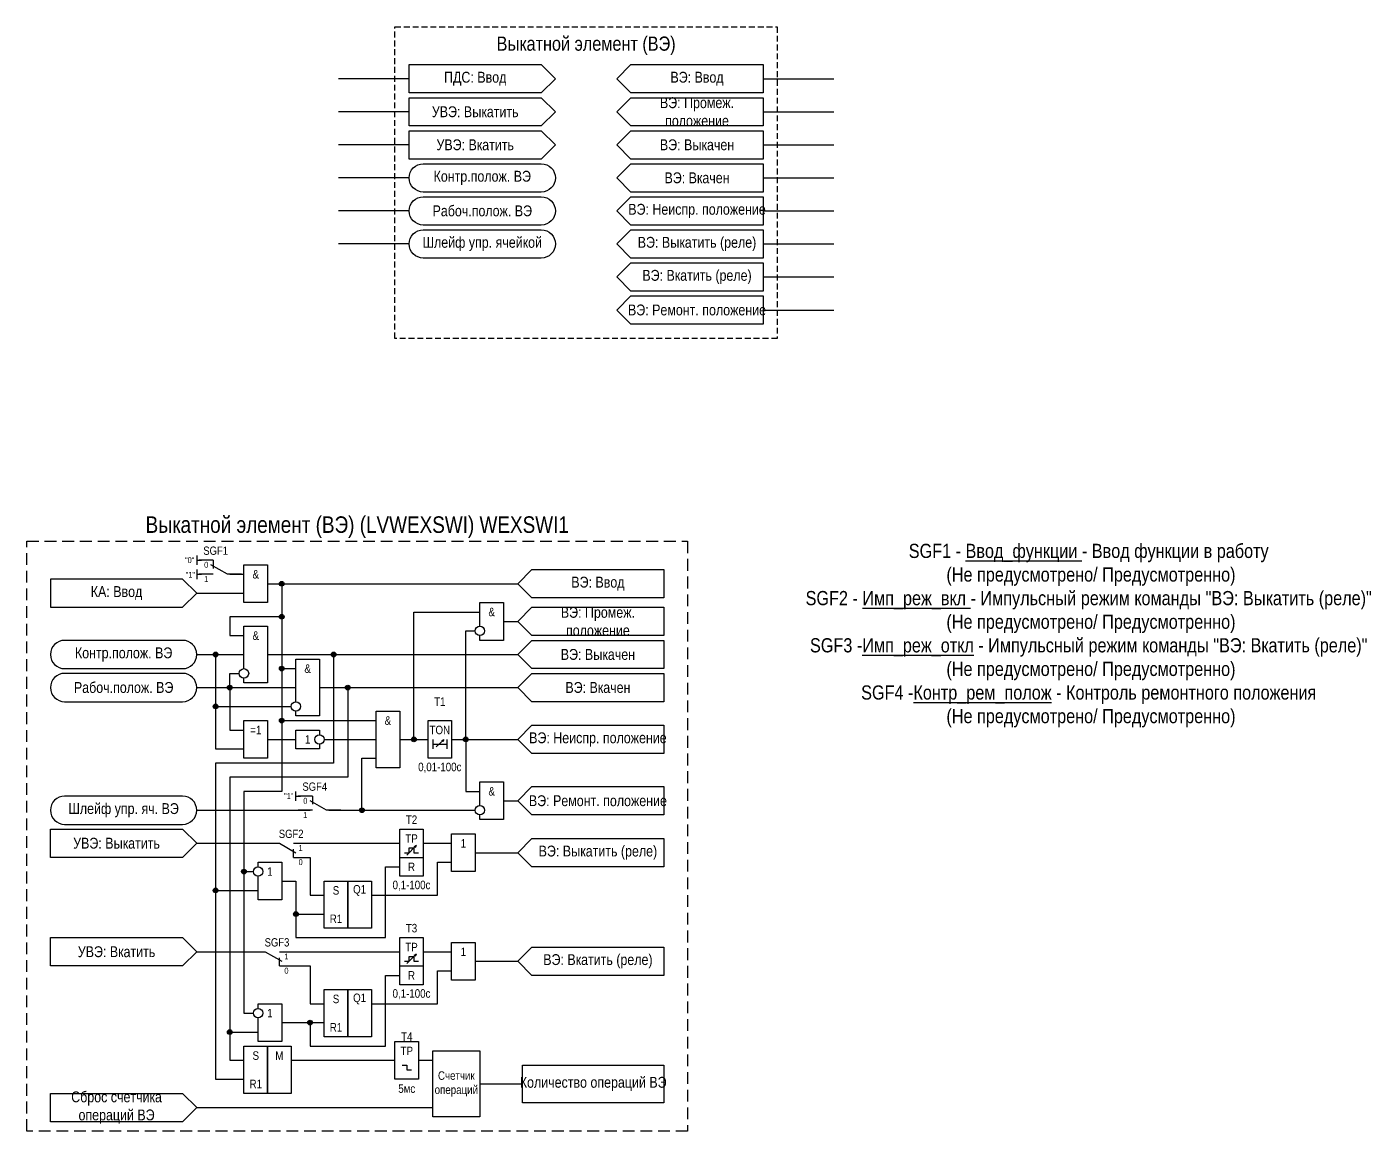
# Model space of a CAD drawing. Header units: millimetres. Extents: x -2266 to 475, y 0 to 470.
# Drawn here: x -1606 to -1321.2, y 18 to 252 of the extents above; entities that cross this region are included whole.
import ezdxf
from ezdxf.enums import TextEntityAlignment as Align

# ---------------------------------------------------------------- set-up
doc = ezdxf.new("R2010")
doc.units = ezdxf.units.MM
doc.linetypes.add('штриховая2', pattern=[0.375, 0.25, -0.125])
doc.layers.add('TEXT', color=7, linetype='Continuous', lineweight=25)
doc.layers.add('Основная', color=7, linetype='Continuous')
doc.styles.add('2.5_Gost_RD', font='ARIALN.TTF', dxfattribs={"height": 2.5})
doc.styles.add('3.5_Gost_RD', font='ARIALN.TTF', dxfattribs={"height": 3.5})
doc.styles.add('Вывод', font='ARIALN.TTF', dxfattribs={"height": 2.5})
doc.styles.add('Компонент', font='ARIALN.TTF', dxfattribs={"height": 3.5})

# ---------------------------------------------------------------- blocks, each defined once
blk = doc.blocks.new('Точка')
at = {"ltscale": 100}
h = blk.add_hatch(color=256, dxfattribs=at)
h.dxf.hatch_style = 1
edge = h.paths.add_edge_path()
edge.add_arc((0, 0), 0.5, 0, 360)
blk.add_circle((0, 0), 0.5, dxfattribs=at)
blk = doc.blocks.new('*U958')
at = {"layer": 'Основная', "ltscale": 0.35}
blk.add_line((6, 6), (6, 2.5), dxfattribs=at)
at = {"layer": 'Основная', "color": 0}
blk.add_line((0, 0), (7, 4), dxfattribs=at)
blk = doc.blocks.new('*U1053')
at = {"layer": 'Основная', "color": 0}
for p, q in [((-3, 6), (-9, 6)), ((-3, 0), (-9, 0)), ((9, 0), (3, 0))]:
    blk.add_line(p, q, dxfattribs=at)
at = {"layer": 'Основная', "ltscale": 0.25, "xscale": -1}
blk.add_blockref('*U958', (3, 0), dxfattribs=at)
at = {"layer": 'Основная'}
for tag, height, style, p in [('ОУ', 3.5, 'Компонент', (-2, 10)), ('В1', 2.5, 'Вывод', (-13, 6)), ('В2', 2.5, 'Вывод', (-6, 4)), ('В3', 2.5, 'Вывод', (-6, -2))]:
    blk.add_attdef(tag, text='', height=height, dxfattribs=dict(at, style=style)).set_placement(p, align=Align.MIDDLE_CENTER)
blk = doc.blocks.new('*U1049')
at = {"layer": 'Основная', "color": 0}
for p, q in [((3, 6), (9, 6)), ((-9, 0), (-3, 0)), ((3, 0), (9, 0))]:
    blk.add_line(p, q, dxfattribs=at)
at = {"layer": 'Основная', "ltscale": 0.25}
blk.add_blockref('*U958', (-3, 0), dxfattribs=at)
at = {"layer": 'Основная'}
for tag, height, style, p in [('В2', 2.5, 'Вывод', (6, 8)), ('В1', 2.5, 'Вывод', (14, 6)), ('В3', 2.5, 'Вывод', (6, 2)), ('ОУ', 3.5, 'Компонент', (2, -4))]:
    blk.add_attdef(tag, text='', height=height, dxfattribs=dict(at, style=style)).set_placement(p, align=Align.MIDDLE_CENTER)

msp = doc.modelspace()

# ---------------------------------------------------------------- linework, layer by layer
at = {"ltscale": 100}
for p, q in [((-1525, 241), (-1540, 241)), ((-1450, 241), (-1435, 241)), ((-1525, 234), (-1540, 234)), ((-1450, 234), (-1435, 234)), ((-1525, 227), (-1540, 227)), ((-1450, 227), (-1435, 227)), ((-1525, 220), (-1540, 220)), ((-1450, 220), (-1435, 220)), ((-1525, 213), (-1540, 213)), ((-1450, 213), (-1435, 213)), ((-1525, 206), (-1540, 206)), ((-1450, 206), (-1435, 206)), ((-1450, 199), (-1435, 199)), ((-1450, 192), (-1435, 192)), ((-1570, 140), (-1570, 138)), ((-1570, 139), (-1569, 139)), ((-1570, 137), (-1570, 135)), ((-1570, 136), (-1569, 136)), ((-1516, 101), (-1516, 101)), ((-1549, 88), (-1549, 90)), ((-1549, 89), (-1548, 89)), ((-1525.5, 76.5), (-1523.5, 78.5)), ((-1523.5, 78.5), (-1524.01, 78.25)), ((-1523.5, 78.5), (-1523.74, 78.02)), ((-1525.5, 53.5), (-1523.5, 55.5)), ((-1523.5, 55.5), (-1524.01, 55.25)), ((-1523.5, 55.5), (-1523.74, 55.02)), ((-1525.5, 31), (-1524.5, 31))]:
    msp.add_line(p, q, dxfattribs=at)
at = {"color": 7, "ltscale": 100}
for p, q in [((-1519.3, 99.46), (-1517.63, 100.95)), ((-1517.63, 100.95), (-1518.15, 100.73)), ((-1517.63, 100.95), (-1517.89, 100.48))]:
    msp.add_line(p, q, dxfattribs=at)
at = {"linetype": 'штриховая2', "ltscale": 5}
msp.add_lwpolyline([(-1528, 252), (-1447, 252), (-1447, 186), (-1528, 186)], close=True, dxfattribs=at)
at = {"ltscale": 100}
for points in [[(-1497, 238), (-1525, 238), (-1525, 244), (-1497, 244), (-1494, 241)], [(-1450, 238), (-1478, 238), (-1481, 241), (-1478, 244), (-1450, 244)], [(-1497, 231), (-1525, 231), (-1525, 237), (-1497, 237), (-1494, 234)], [(-1450, 231), (-1478, 231), (-1481, 234), (-1478, 237), (-1450, 237)], [(-1497, 224), (-1525, 224), (-1525, 230), (-1497, 230), (-1494, 227)], [(-1478, 230), (-1450, 230), (-1450, 224), (-1478, 224), (-1481, 227)], [(-1478, 223), (-1450, 223), (-1450, 217), (-1478, 217), (-1481, 220)], [(-1478, 216), (-1450, 216), (-1450, 210), (-1478, 210), (-1481, 213)], [(-1478, 209), (-1450, 209), (-1450, 203), (-1478, 203), (-1481, 206)], [(-1478, 202), (-1450, 202), (-1450, 196), (-1478, 196), (-1481, 199)], [(-1478, 195), (-1450, 195), (-1450, 189), (-1478, 189), (-1481, 192)], [(-1560, 138), (-1555, 138), (-1555, 130), (-1560, 130)], [(-1601, 135), (-1601, 129), (-1573, 129), (-1570, 132), (-1573, 135)], [(-1532, 107), (-1527, 107), (-1527, 95), (-1532, 95)], [(-1560, 105), (-1555, 105), (-1555, 97), (-1560, 97)], [(-1521, 105), (-1516, 105), (-1516, 97), (-1521, 97)], [(-1601, 82), (-1573, 82), (-1570, 79), (-1573, 76), (-1601, 76)], [(-1527, 82), (-1522, 82), (-1522, 72), (-1527, 72)], [(-1516, 81), (-1511, 81), (-1511, 73), (-1516, 73)], [(-1527, 76), (-1522, 76), (-1522, 72), (-1527, 72)], [(-1543, 71), (-1538, 71), (-1538, 61), (-1543, 61)], [(-1538, 71), (-1533, 71), (-1533, 61), (-1538, 61)], [(-1601, 59), (-1573, 59), (-1570, 56), (-1573, 53), (-1601, 53)], [(-1527, 59), (-1522, 59), (-1522, 49), (-1527, 49)], [(-1516, 58), (-1511, 58), (-1511, 50), (-1516, 50)], [(-1527, 53), (-1522, 53), (-1522, 49), (-1527, 49)], [(-1543, 48), (-1538, 48), (-1538, 38), (-1543, 38)], [(-1538, 48), (-1533, 48), (-1533, 38), (-1538, 38)], [(-1560, 36), (-1555, 36), (-1555, 26), (-1560, 26)], [(-1555, 36), (-1550, 36), (-1550, 26), (-1555, 26)], [(-1528, 37), (-1523, 37), (-1523, 29), (-1528, 29)], [(-1520, 35), (-1510, 35), (-1510, 21), (-1520, 21)], [(-1501, 32), (-1471, 32), (-1471, 24), (-1501, 24)], [(-1601, 26), (-1573, 26), (-1570, 23), (-1573, 20), (-1601, 20)]]:
    msp.add_lwpolyline(points, close=True, dxfattribs=at)
for points in [[(-1522, 217, -1), (-1522, 223), (-1497, 223, -1), (-1497, 217)], [(-1522, 210, -1), (-1522, 216), (-1497, 216, -1), (-1497, 210)], [(-1522, 203, -1), (-1522, 209), (-1497, 209, -1), (-1497, 203)], [(-1598, 116), (-1573, 116, 1), (-1573, 122), (-1598, 122, 1)], [(-1598, 109), (-1573, 109, 1), (-1573, 115), (-1598, 115, 1)], [(-1598, 83), (-1573, 83, 1), (-1573, 89), (-1598, 89, 1)]]:
    msp.add_lwpolyline(points, format="xyb", close=True, dxfattribs=at)
at = {"linetype": 'штриховая2', "ltscale": 10}
msp.add_lwpolyline([(-1466, 18), (-1606, 18), (-1606, 143), (-1466, 143)], close=True, dxfattribs=at)
at = {"ltscale": 100}
for points in [[(-1502, 134), (-1499, 137), (-1471, 137), (-1471, 131), (-1499, 131), (-1502, 134)], [(-1563, 136), (-1560, 136)], [(-1555, 134), (-1552, 134), (-1552, 127), (-1563, 127), (-1563, 123), (-1560, 123)], [(-1555, 134), (-1552, 134), (-1552, 127), (-1552, 127), (-1552, 90), (-1560, 90), (-1560, 43), (-1558, 43)], [(-1555, 134), (-1552, 134), (-1552, 127), (-1552, 127), (-1552, 90), (-1560, 90), (-1560, 73), (-1558, 73)], [(-1555, 134), (-1502, 134)], [(-1555, 134), (-1552, 134), (-1552, 116), (-1549, 116)], [(-1555, 134), (-1552, 134), (-1552, 105), (-1532, 105)], [(-1570, 132), (-1560, 132)], [(-1510, 125), (-1510, 130), (-1505, 130), (-1505, 122), (-1510, 122), (-1510, 123)], [(-1502, 126), (-1499, 129), (-1471, 129), (-1471, 123), (-1499, 123), (-1502, 126)], [(-1527, 101), (-1524, 101), (-1524, 128), (-1510, 128)], [(-1505, 126), (-1502, 126)], [(-1560, 116), (-1560, 125), (-1555, 125), (-1555, 113), (-1560, 113), (-1560, 114)], [(-1516, 101), (-1513, 101), (-1513, 124), (-1511, 124)], [(-1502, 119), (-1499, 122), (-1471, 122), (-1471, 116), (-1499, 116), (-1502, 119)], [(-1570, 119), (-1560, 119)], [(-1570, 119), (-1566, 119), (-1566, 108), (-1550, 108)], [(-1570, 119), (-1566, 119), (-1566, 99), (-1560, 99)], [(-1555, 119), (-1541, 119), (-1541, 96), (-1566, 96), (-1566, 29), (-1560, 29)], [(-1555, 119), (-1541, 119), (-1541, 96), (-1566, 96), (-1566, 69), (-1557, 69)], [(-1555, 119), (-1502, 119)], [(-1549, 109), (-1549, 118), (-1544, 118), (-1544, 106), (-1549, 106), (-1549, 107)], [(-1570, 112), (-1563, 112), (-1563, 115), (-1561, 115)], [(-1502, 112), (-1499, 115), (-1471, 115), (-1471, 109), (-1499, 109), (-1502, 112)], [(-1570, 112), (-1549, 112)], [(-1570, 112), (-1563, 112), (-1563, 103), (-1560, 103)], [(-1544, 112), (-1538, 112), (-1538, 93), (-1563, 93), (-1563, 33), (-1560, 33)], [(-1544, 112), (-1538, 112), (-1538, 93), (-1563, 93), (-1563, 39), (-1557, 39)], [(-1544, 112), (-1502, 112)], [(-1544, 100), (-1544, 99), (-1549, 99), (-1549, 103), (-1544, 103), (-1544, 102)], [(-1502, 101), (-1499, 104), (-1471, 104), (-1471, 98), (-1499, 98), (-1502, 101)], [(-1555, 101), (-1549, 101)], [(-1543, 101), (-1532, 101)], [(-1527, 101), (-1521, 101)], [(-1520, 101), (-1520, 99)], [(-1520, 100), (-1517, 100)], [(-1517, 101), (-1517, 99)], [(-1516, 101), (-1502, 101)], [(-1516, 101), (-1513, 101), (-1513, 90), (-1510, 90)], [(-1542, 86), (-1535, 86), (-1535, 97), (-1532, 97)], [(-1510, 87), (-1510, 92), (-1505, 92), (-1505, 84), (-1510, 84), (-1510, 85)], [(-1502, 88), (-1499, 91), (-1471, 91), (-1471, 85), (-1499, 85), (-1502, 88)], [(-1570, 86), (-1546, 86)], [(-1542, 86), (-1511, 86)], [(-1505, 88), (-1502, 88)], [(-1502, 77), (-1499, 80), (-1471, 80), (-1471, 74), (-1499, 74), (-1502, 77)], [(-1570, 79), (-1553, 79)], [(-1549, 79), (-1527, 79)], [(-1526, 77), (-1525, 77), (-1525, 78), (-1524, 78), (-1524, 77), (-1523, 77)], [(-1522, 79), (-1516, 79)], [(-1511, 77), (-1502, 77)], [(-1557, 74), (-1557, 75), (-1552, 75), (-1552, 67), (-1557, 67), (-1557, 72)], [(-1549, 76), (-1546, 76), (-1546, 68), (-1543, 68)], [(-1533, 68), (-1519, 68), (-1519, 75), (-1516, 75)], [(-1552, 71), (-1549, 71), (-1549, 59), (-1530, 59), (-1530, 74), (-1527, 74)], [(-1552, 71), (-1549, 71), (-1549, 64), (-1543, 64)], [(-1502, 54), (-1499, 57), (-1471, 57), (-1471, 51), (-1499, 51), (-1502, 54)], [(-1570, 56), (-1556, 56)], [(-1552, 56), (-1527, 56)], [(-1526, 54), (-1525, 54), (-1525, 55), (-1524, 55), (-1524, 54), (-1523, 54)], [(-1522, 56), (-1516, 56)], [(-1552, 53), (-1546, 53), (-1546, 45), (-1543, 45)], [(-1533, 45), (-1519, 45), (-1519, 52), (-1516, 52)], [(-1511, 54), (-1502, 54)], [(-1552, 41), (-1546, 41), (-1546, 36), (-1530, 36), (-1530, 51), (-1527, 51)], [(-1557, 44), (-1557, 45), (-1552, 45), (-1552, 37), (-1557, 37), (-1557, 42)], [(-1552, 41), (-1543, 41)], [(-1550, 33), (-1528, 33)], [(-1526.5, 32), (-1525.5, 32)], [(-1525.5, 32), (-1525.5, 31)], [(-1523, 33), (-1520, 33)], [(-1510, 28), (-1501, 28)], [(-1570, 23), (-1520, 23)]]:
    msp.add_lwpolyline(points, dxfattribs=at)
for centre in [(-1510, 124), (-1560, 115), (-1549, 108), (-1557, 73), (-1557, 43)]:
    msp.add_circle(centre, 1, dxfattribs=at)
for centre in [(-1544, 101), (-1510, 86)]:
    msp.add_circle(centre, 1)

# ---------------------------------------------------------------- block references
at = {"color": 2, "ltscale": 100}
for p in [(-1552, 134), (-1552, 127), (-1566, 119), (-1541, 119), (-1552, 116), (-1563, 112), (-1538, 112), (-1566, 108), (-1552, 105), (-1524, 101), (-1513, 101), (-1535, 86), (-1560, 73), (-1566, 69), (-1563, 39)]:
    msp.add_blockref('Точка', p, dxfattribs=at)
at = {"ltscale": 100}
for p in [(-1549, 64), (-1546, 41)]:
    msp.add_blockref('Точка', p, dxfattribs=at)
at = {"layer": 'Основная', "ltscale": 0.25, "xscale": 0.5, "yscale": 0.5, "zscale": 0.5}
for p, values in [((-1565, 136), {'ОУ': 'SGF1', 'В1': '"0"', 'В2': '0', 'В3': '1'}), ((-1544, 86), {'ОУ': 'SGF4', 'В1': '"1"', 'В2': '0', 'В3': '1'})]:
    msp.add_blockref('*U1053', p, dxfattribs=at).add_auto_attribs(values)
at = {"layer": 'Основная', "ltscale": 0.25}
ref = msp.add_blockref('*U1049', (-1551, 79), dxfattribs=dict(at, xscale=-0.5, yscale=0.5, zscale=0.5, rotation=180))
ref.add_attrib('ОУ', 'SGF2', dxfattribs={"height": 1.75, "style": 'Компонент'}).set_placement((-1550, 81), align=Align.MIDDLE_CENTER)
ref.add_attrib('В2', '0', dxfattribs={"height": 1.25, "style": 'Вывод'}).set_placement((-1548, 75), align=Align.MIDDLE_CENTER)
ref.add_attrib('В3', '1', dxfattribs={"height": 1.25, "style": 'Вывод'}).set_placement((-1548, 78), align=Align.MIDDLE_CENTER)
ref = msp.add_blockref('*U1049', (-1554, 56), dxfattribs=dict(at, xscale=-0.5, yscale=0.5, zscale=0.5, rotation=180))
ref.add_attrib('ОУ', 'SGF3', dxfattribs={"height": 1.75, "style": 'Компонент'}).set_placement((-1553, 58), align=Align.MIDDLE_CENTER)
ref.add_attrib('В2', '0', dxfattribs={"height": 1.25, "style": 'Вывод'}).set_placement((-1551, 52), align=Align.MIDDLE_CENTER)
ref.add_attrib('В3', '1', dxfattribs={"height": 1.25, "style": 'Вывод'}).set_placement((-1551, 55), align=Align.MIDDLE_CENTER)

# ---------------------------------------------------------------- texts
at = {"color": 30, "ltscale": 100, "true_color": 0xf7941d, "insert": (-1487.5, 248), "char_height": 3, "width": 81, "attachment_point": 5, "style": '3.5_Gost_RD'}
msp.add_mtext('Выкатной элемент (ВЭ)', dxfattribs=at)
at = {"color": 0, "ltscale": 100, "insert": (-1511, 241), "char_height": 2.3, "width": 28, "attachment_point": 5, "style": '2.5_Gost_RD'}
msp.add_mtext('{\\C256;ПДС: Ввод}', dxfattribs=at)
at = {"ltscale": 100, "attachment_point": 5, "style": '2.5_Gost_RD'}
for s, insert, char_height, width in [('ВЭ: Ввод', (-1464, 241), 2.3, 28), ('ВЭ: Промеж. положение', (-1464, 234), 2.3, 28), ('УВЭ: Выкатить', (-1511, 234), 2.3, 28), ('УВЭ: Вкатить', (-1511, 227), 2.3, 28), ('ВЭ: Выкачен', (-1464, 227), 2.3, 28), ('Контр.полож. ВЭ', (-1509.5, 220), 2.3, 31), ('ВЭ: Вкачен', (-1464, 220), 2.3, 28), ('\\pt18.4;Рабоч.полож. ВЭ', (-1509.5, 213), 2.3, 31), ('ВЭ: Неиспр. положение', (-1464, 213), 2.3, 28), ('Шлейф упр. ячейкой', (-1509.5, 206), 2.3, 31), ('ВЭ: Выкатить (реле)', (-1464, 206), 2.3, 28), ('ВЭ: Вкатить (реле)', (-1464, 199), 2.3, 28), ('ВЭ: Ремонт. положение', (-1464, 192), 2.3, 28), ('&', (-1557.5, 136), 1.8, 5), ('ВЭ: Ввод', (-1485, 134), 2.3, 28), ('&', (-1507.5, 128), 1.8, 5), ('ВЭ: Промеж. положение', (-1485, 126), 2.3, 28), ('&', (-1557.5, 123), 1.8, 5), ('Контр.полож. ВЭ', (-1585.5, 119), 2.3, 31), ('ВЭ: Выкачен', (-1485, 119), 2.3, 28), ('&', (-1546.5, 116), 1.8, 5), ('\\pt18.4;Рабоч.полож. ВЭ', (-1585.5, 112), 2.3, 31), ('ВЭ: Вкачен', (-1485, 112), 2.3, 28), ('T1', (-1518.5, 109), 1.8, 5), ('&', (-1529.5, 105), 1.8, 5), ('=1', (-1557.5, 103), 1.8, 5), ('TON', (-1518.5, 103), 1.8, 5), ('1', (-1546.5, 101), 1.8, 5), ('ВЭ: Неиспр. положение', (-1485, 101), 2.3, 28), ('0,01-100с', (-1518.5, 95), 1.8, 5), ('&', (-1507.5, 90), 1.8, 5), ('ВЭ: Ремонт. положение', (-1485, 88), 2.3, 28), ('Шлейф упр. яч. ВЭ', (-1585.5, 86), 2.3, 31), ('T2', (-1524.5, 84), 1.8, 5), ('УВЭ: Выкатить', (-1587, 79), 2.3, 28), ('TP', (-1524.5, 80), 1.8, 5), ('1', (-1513.5, 79), 1.8, 5), ('ВЭ: Выкатить (реле)', (-1485, 77), 2.3, 28), ('R', (-1524.5, 74), 1.8, 5), ('1', (-1554.5, 73), 1.8, 5), ('S', (-1540.5, 69), 1.8, 5), ('Q1', (-1535.5, 69), 1.8, 5), ('0,1-100с', (-1524.5, 70), 1.8, 5), ('R1', (-1540.5, 63), 1.8, 5), ('T3', (-1524.5, 61), 1.8, 5), ('УВЭ: Вкатить', (-1587, 56), 2.3, 28), ('TP', (-1524.5, 57), 1.8, 5), ('1', (-1513.5, 56), 1.8, 5), ('ВЭ: Вкатить (реле)', (-1485, 54), 2.3, 28), ('R', (-1524.5, 51), 1.8, 5), ('S', (-1540.5, 46), 1.8, 5), ('Q1', (-1535.5, 46), 1.8, 5), ('0,1-100с', (-1524.5, 47), 1.8, 5), ('1', (-1554.5, 43), 1.8, 5), ('R1', (-1540.5, 40), 1.8, 5), ('T4', (-1525.5, 38), 1.8, 5), ('S', (-1557.5, 34), 1.8, 5), ('М', (-1552.5, 34), 1.8, 5), ('TP', (-1525.5, 35), 1.8, 5), ('R1', (-1557.5, 28), 1.8, 5), ('Счетчик^Jопераций', (-1515, 28), 1.8, 10), ('Количество операций ВЭ', (-1486, 28), 2.3, 30), ('Сброс счетчика операций ВЭ', (-1587, 23), 2.3, 28), ('5мс', (-1525.5, 27), 1.8, 5)]:
    msp.add_mtext(s, dxfattribs=dict(at, insert=insert, char_height=char_height, width=width))
at = {"color": 30, "ltscale": 100, "attachment_point": 5, "style": '3.5_Gost_RD'}
for s, insert, char_height, width in [('Выкатной элемент (ВЭ) (LVWEXSWI) {\\C6;WEXSWI1}', (-1536, 146), 3.5, 140), ('SGF1 - {\\LВвод_функции} - Ввод функции в работу \\P^I(Не предусмотрено/ Предусмотренно)\\PSGF2 - {\\LИмп_реж_вкл} - Импульсный режим команды "ВЭ: Выкатить (реле)" \\P^I(Не предусмотрено/ Предусмотренно)\\PSGF3 -{\\LИмп_реж_откл} - Импульсный режим команды "ВЭ: Вкатить (реле)" \\P^I(Не предусмотрено/ Предусмотренно)\\PSGF4 -{\\LКонтр_рем_полож} - Контроль ремонтного положения \\P^I(Не предусмотрено/ Предусмотренно)', (-1381, 123), 3, 150)]:
    msp.add_mtext(s, dxfattribs=dict(at, insert=insert, char_height=char_height, width=width))
at = {"ltscale": 100, "insert": (-1572.34, 136.51), "char_height": 1.25, "attachment_point": 1, "style": '3.5_Gost_RD'}
msp.add_mtext_dynamic_manual_height_columns('"1"', width=2, gutter_width=17.5, heights=[0], dxfattribs=at)
at = {"layer": 'TEXT', "ltscale": 100, "insert": (-1587, 132), "char_height": 2.3, "width": 28, "attachment_point": 5, "style": '2.5_Gost_RD'}
msp.add_mtext('КА: Ввод', dxfattribs=at)

doc.saveas('drawing.dxf')
